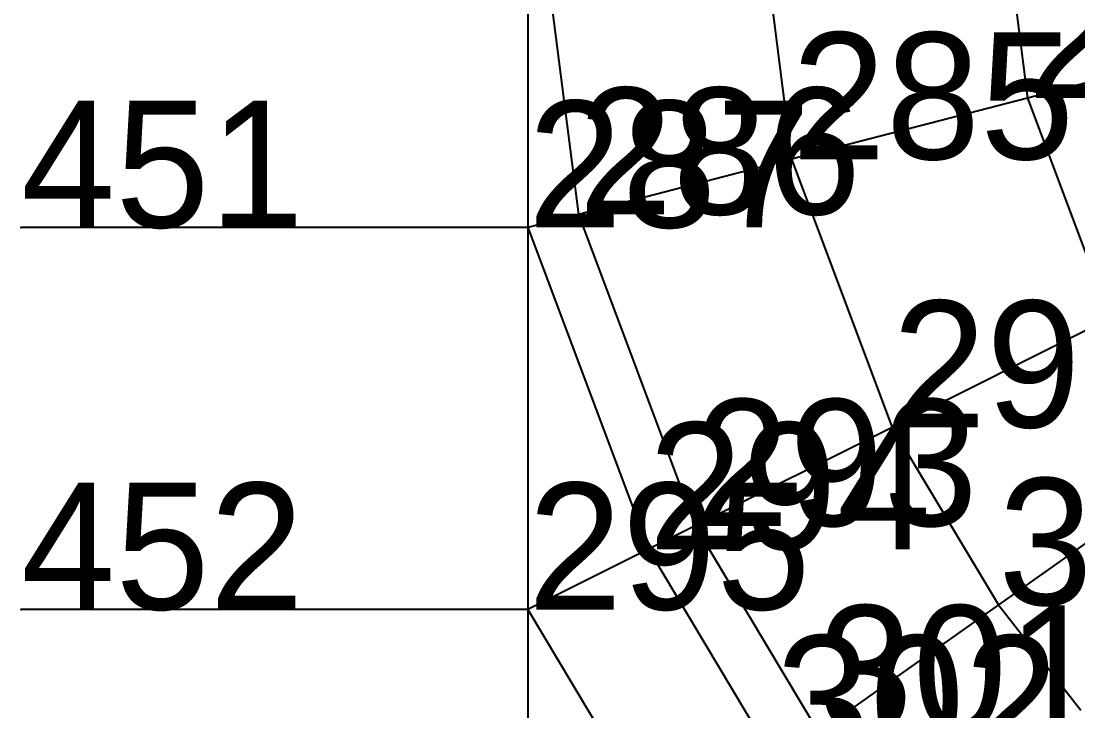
# Model space of a CAD drawing. Header units: metres. Extents: x -2.48 to 2.8, y -2.48 to 2.63.
# Drawn here: x -2.475 to -1.224, y -1.057 to -0.241 of the extents above; entities that cross this region are included whole.
import ezdxf

# ---------------------------------------------------------------- set-up
doc = ezdxf.new("R2010")
doc.units = ezdxf.units.M

msp = doc.modelspace()

# ---------------------------------------------------------------- linework, layer by layer
at = {"layer": 'ASSE', "color": 253}
for p, q in [((-1.875, 0, 2.077305), (-1.815188, -0.469805, 2.077305)), ((-1.875, 0, 2.077305), (-1.875, -0.485286, 2.019233)), ((-1.614223, 0, 2.287418), (-1.562729, -0.404464, 2.287418)), ((-1.325825, 0, 2.466761), (-1.283532, -0.332202, 2.466761)), ((-0.982373, -0.254257, 2.610773), (-1.283532, -0.332202, 2.466761)), ((-1.283532, -0.332202, 2.466761), (-1.562729, -0.404464, 2.287418)), ((-1.283532, -0.332202, 2.466761), (-1.185854, -0.592927, 2.466761)), ((-1.562729, -0.404464, 2.287418), (-1.815188, -0.469805, 2.077305)), ((-1.562729, -0.404464, 2.287418), (-1.443805, -0.721902, 2.287418)), ((-1.815188, -0.469805, 2.077305), (-1.875, -0.485286, 2.019233)), ((-1.815188, -0.469805, 2.077305), (-1.677051, -0.838525, 2.077305)), ((-1.875, -0.485286, 2.019233), (-2.475, -0.485286, 0.311111)), ((-1.875, -0.485286, 2.019233), (-1.732311, -0.866156, 2.019233)), ((-1.875, -0.485286, 2.019233), (-1.875, -0.9375, 1.850854)), ((-1.185854, -0.592927, 2.466761), (-1.443805, -0.721902, 2.287418)), ((-1.443805, -0.721902, 2.287418), (-1.677051, -0.838525, 2.077305)), ((-1.443805, -0.721902, 2.287418), (-1.318007, -0.931972, 2.287418)), ((-1.082532, -0.765466, 2.466761), (-1.318007, -0.931972, 2.287418)), ((-1.677051, -0.838525, 2.077305), (-1.732311, -0.866156, 2.019233)), ((-1.677051, -0.838525, 2.077305), (-1.530931, -1.082532, 2.077305)), ((-1.732311, -0.866156, 2.019233), (-1.875, -0.9375, 1.850854)), ((-1.732311, -0.866156, 2.019233), (-1.581376, -1.118202, 2.019233)), ((-1.875, -0.9375, 1.850854), (-2.475, -0.9375, 0.123798)), ((-1.875, -0.9375, 1.850854), (-1.711633, -1.210307, 1.850854)), ((-1.875, -0.9375, 1.850854), (-1.875, -1.325825, 1.590113)), ((-1.318007, -0.931972, 2.287418), (-1.530931, -1.082532, 2.077305)), ((-1.318007, -0.931972, 2.287418), (-1.220238, -1.056757, 2.287418))]:
    msp.add_line(p, q, dxfattribs=at)
at = {"layer": 'ESTRADOSSO'}
for p, q in [((-1.875, 0, 2.279609), (-1.815188, -0.469805, 2.279609)), ((-1.875, 0, 2.279609), (-1.875, -0.485286, 2.227356)), ((-1.614223, 0, 2.471139), (-1.562729, -0.404464, 2.471139)), ((-1.325825, 0, 2.637125), (-1.283532, -0.332202, 2.637125)), ((-0.982373, -0.254257, 2.771739), (-1.283532, -0.332202, 2.637125)), ((-1.283532, -0.332202, 2.637125), (-1.562729, -0.404464, 2.471139)), ((-1.283532, -0.332202, 2.637125), (-1.185854, -0.592927, 2.637125)), ((-1.562729, -0.404464, 2.471139), (-1.815188, -0.469805, 2.279609)), ((-1.562729, -0.404464, 2.471139), (-1.443805, -0.721902, 2.471139)), ((-1.815188, -0.469805, 2.279609), (-1.875, -0.485286, 2.227356)), ((-1.815188, -0.469805, 2.279609), (-1.677051, -0.838525, 2.279609)), ((-1.875, -0.485286, 2.227356), (-2.475, -0.485286, 1.811111)), ((-1.875, -0.485286, 2.227356), (-1.732311, -0.866156, 2.227356)), ((-1.875, -0.485286, 2.227356), (-1.875, -0.9375, 2.07791)), ((-1.185854, -0.592927, 2.637125), (-1.443805, -0.721902, 2.471139)), ((-1.443805, -0.721902, 2.471139), (-1.677051, -0.838525, 2.279609)), ((-1.443805, -0.721902, 2.471139), (-1.318007, -0.931972, 2.471139)), ((-1.082532, -0.765466, 2.637125), (-1.318007, -0.931972, 2.471139)), ((-1.677051, -0.838525, 2.279609), (-1.732311, -0.866156, 2.227356)), ((-1.677051, -0.838525, 2.279609), (-1.530931, -1.082532, 2.279609)), ((-1.732311, -0.866156, 2.227356), (-1.875, -0.9375, 2.07791)), ((-1.732311, -0.866156, 2.227356), (-1.581376, -1.118202, 2.227356)), ((-1.875, -0.9375, 2.07791), (-2.475, -0.9375, 1.623798)), ((-1.875, -0.9375, 2.07791), (-1.711633, -1.210307, 2.07791)), ((-1.875, -0.9375, 2.07791), (-1.875, -1.325825, 1.854401)), ((-1.318007, -0.931972, 2.471139), (-1.530931, -1.082532, 2.279609)), ((-1.318007, -0.931972, 2.471139), (-1.220238, -1.056757, 2.471139))]:
    msp.add_line(p, q, dxfattribs=at)
at = {"layer": 'EXTERNAL'}
for p in [(-2.475, -0.485286, -1.188889), (-2.475, -0.9375, -1.376202)]:
    msp.add_point(p, dxfattribs=at)
at = {"layer": 'fz', "color": 7}
for p, q in [((-1.283532, -0.332202, 2.637125), (-1.283532, -0.332202, 5.233125)), ((-1.562729, -0.404464, 2.471139), (-1.562729, -0.404464, 5.909139)), ((-1.815188, -0.469805, 2.279609), (-1.815188, -0.469805, 4.611609)), ((-2.475, -0.485286, 1.811111), (-2.475, -0.485286, 1.811111)), ((-1.875, -0.485286, 2.227356), (-1.875, -0.485286, 3.335356)), ((-1.443805, -0.721902, 2.471139), (-1.443805, -0.721902, 5.167139)), ((-1.677051, -0.838525, 2.279609), (-1.677051, -0.838525, 4.229609)), ((-1.732311, -0.866156, 2.227356), (-1.732311, -0.866156, 3.559356)), ((-2.475, -0.9375, 1.623798), (-2.475, -0.9375, 1.623798)), ((-1.875, -0.9375, 2.07791), (-1.875, -0.9375, 3.77191)), ((-1.318007, -0.931972, 2.471139), (-1.318007, -0.931972, 4.337139))]:
    msp.add_line(p, q, dxfattribs=at)
at = {"layer": 'INTERNAL'}
for p in [(-1.283532, -0.332202, 2.296397), (-1.562729, -0.404464, 2.103696), (-1.815188, -0.469805, 1.875), (-1.875, -0.485286, 1.811111), (-1.443805, -0.721902, 2.103696), (-1.677051, -0.838525, 1.875), (-1.732311, -0.866156, 1.811111), (-1.875, -0.9375, 1.623798), (-1.318007, -0.931972, 2.103696)]:
    msp.add_point(p, dxfattribs=at)
at = {"layer": 'INTRADOSSO'}
for p, q in [((-1.875, 0, 1.875), (-1.815188, -0.469805, 1.875)), ((-1.875, 0, 1.875), (-1.875, -0.485286, 1.811111)), ((-1.614223, 0, 2.103696), (-1.562729, -0.404464, 2.103696)), ((-1.325825, 0, 2.296397), (-1.283532, -0.332202, 2.296397)), ((-0.982373, -0.254257, 2.449806), (-1.283532, -0.332202, 2.296397)), ((-1.283532, -0.332202, 2.296397), (-1.562729, -0.404464, 2.103696)), ((-1.283532, -0.332202, 2.296397), (-1.185854, -0.592927, 2.296397)), ((-1.562729, -0.404464, 2.103696), (-1.815188, -0.469805, 1.875)), ((-1.562729, -0.404464, 2.103696), (-1.443805, -0.721902, 2.103696)), ((-1.815188, -0.469805, 1.875), (-1.875, -0.485286, 1.811111)), ((-1.815188, -0.469805, 1.875), (-1.677051, -0.838525, 1.875)), ((-1.875, -0.485286, 1.811111), (-2.475, -0.485286, -1.188889)), ((-1.875, -0.485286, 1.811111), (-1.732311, -0.866156, 1.811111)), ((-1.875, -0.485286, 1.811111), (-1.875, -0.9375, 1.623798)), ((-1.185854, -0.592927, 2.296397), (-1.443805, -0.721902, 2.103696)), ((-1.443805, -0.721902, 2.103696), (-1.677051, -0.838525, 1.875)), ((-1.443805, -0.721902, 2.103696), (-1.318007, -0.931972, 2.103696)), ((-1.082532, -0.765466, 2.296397), (-1.318007, -0.931972, 2.103696)), ((-1.677051, -0.838525, 1.875), (-1.732311, -0.866156, 1.811111)), ((-1.677051, -0.838525, 1.875), (-1.530931, -1.082532, 1.875)), ((-1.732311, -0.866156, 1.811111), (-1.875, -0.9375, 1.623798)), ((-1.732311, -0.866156, 1.811111), (-1.581376, -1.118202, 1.811111)), ((-1.875, -0.9375, 1.623798), (-2.475, -0.9375, -1.376202)), ((-1.875, -0.9375, 1.623798), (-1.711633, -1.210307, 1.623798)), ((-1.875, -0.9375, 1.623798), (-1.875, -1.325825, 1.325825)), ((-1.318007, -0.931972, 2.103696), (-1.530931, -1.082532, 1.875)), ((-1.318007, -0.931972, 2.103696), (-1.220238, -1.056757, 2.103696))]:
    msp.add_line(p, q, dxfattribs=at)
at = {"layer": 'MAXSPINTA', "color": 41, "ltscale": 2.369133}
msp.add_line((-1.875, 0, 2.264896), (-1.815188, -0.469805, 2.24191), dxfattribs=at)
at = {"layer": 'MAXSPINTA', "color": 41, "ltscale": 3.181066}
msp.add_line((-1.875, 0, 2.264896), (-1.875, -0.485286, 2.19393), dxfattribs=at)
at = {"layer": 'MAXSPINTA', "color": 41, "ltscale": 2.370414}
msp.add_line((-1.614223, 0, 2.443626), (-1.562729, -0.404464, 2.419431), dxfattribs=at)
at = {"layer": 'MAXSPINTA', "color": 41, "ltscale": 2.371358}
msp.add_line((-1.325825, 0, 2.569127), (-1.283532, -0.332202, 2.54718), dxfattribs=at)
at = {"layer": 'MAXSPINTA', "color": 41, "ltscale": 4.107245}
msp.add_line((-0.982373, -0.254257, 2.624014), (-1.283532, -0.332202, 2.54718), dxfattribs=at)
at = {"layer": 'MAXSPINTA', "color": 61, "ltscale": 4.959025}
msp.add_line((-1.283532, -0.332202, 2.54718), (-1.562729, -0.404464, 2.419431), dxfattribs=at)
at = {"layer": 'MAXSPINTA', "color": 41, "ltscale": 2.399123}
msp.add_line((-1.283532, -0.332202, 2.54718), (-1.185854, -0.592927, 2.496518), dxfattribs=at)
at = {"layer": 'MAXSPINTA', "color": 81, "ltscale": 6.146268}
msp.add_line((-1.562729, -0.404464, 2.419431), (-1.815188, -0.469805, 2.24191), dxfattribs=at)
at = {"layer": 'MAXSPINTA', "color": 41, "ltscale": 2.395568}
msp.add_line((-1.562729, -0.404464, 2.419431), (-1.443805, -0.721902, 2.360666), dxfattribs=at)
at = {"layer": 'MAXSPINTA', "color": 81, "ltscale": 7.125119}
msp.add_line((-1.815188, -0.469805, 2.24191), (-1.875, -0.485286, 2.19393), dxfattribs=at)
at = {"layer": 'MAXSPINTA', "color": 41, "ltscale": 2.389111}
msp.add_line((-1.815188, -0.469805, 2.24191), (-1.677051, -0.838525, 2.180309), dxfattribs=at)
at = {"layer": 'MAXSPINTA', "color": 81, "ltscale": 7.444612}
msp.add_line((-1.875, -0.485286, 2.19393), (-2.475, -0.485286, 1.811111), dxfattribs=at)
at = {"layer": 'MAXSPINTA', "color": 41, "ltscale": 2.3884}
msp.add_line((-1.875, -0.485286, 2.19393), (-1.732311, -0.866156, 2.130967), dxfattribs=at)
at = {"layer": 'MAXSPINTA', "color": 41, "ltscale": 2.55739}
msp.add_line((-1.875, -0.485286, 2.19393), (-1.875, -0.9375, 1.99842), dxfattribs=at)
at = {"layer": 'MAXSPINTA', "color": 61, "ltscale": 4.480041}
msp.add_line((-1.185854, -0.592927, 2.496518), (-1.443805, -0.721902, 2.360666), dxfattribs=at)
at = {"layer": 'MAXSPINTA', "color": 61, "ltscale": 5.446189}
msp.add_line((-1.443805, -0.721902, 2.360666), (-1.677051, -0.838525, 2.180309), dxfattribs=at)
at = {"layer": 'MAXSPINTA', "color": 41, "ltscale": 2.421745}
msp.add_line((-1.443805, -0.721902, 2.360666), (-1.318007, -0.931972, 2.301542), dxfattribs=at)
at = {"layer": 'MAXSPINTA', "color": 41, "ltscale": 3.94546}
msp.add_line((-1.082532, -0.765466, 2.446904), (-1.318007, -0.931972, 2.301542), dxfattribs=at)
at = {"layer": 'MAXSPINTA', "color": 81, "ltscale": 6.278132}
msp.add_line((-1.677051, -0.838525, 2.180309), (-1.732311, -0.866156, 2.130967), dxfattribs=at)
at = {"layer": 'MAXSPINTA', "color": 41, "ltscale": 2.41175}
msp.add_line((-1.677051, -0.838525, 2.180309), (-1.530931, -1.082532, 2.116959), dxfattribs=at)
at = {"layer": 'MAXSPINTA', "color": 81, "ltscale": 6.932284}
msp.add_line((-1.732311, -0.866156, 2.130967), (-1.875, -0.9375, 1.99842), dxfattribs=at)
at = {"layer": 'MAXSPINTA', "color": 41, "ltscale": 2.41066}
msp.add_line((-1.732311, -0.866156, 2.130967), (-1.581376, -1.118202, 2.066185), dxfattribs=at)
at = {"layer": 'MAXSPINTA', "color": 81, "ltscale": 7.048206}
msp.add_line((-1.875, -0.9375, 1.99842), (-2.475, -0.9375, 1.623798), dxfattribs=at)
at = {"layer": 'MAXSPINTA', "color": 41, "ltscale": 2.4208}
msp.add_line((-1.875, -0.9375, 1.99842), (-1.711633, -1.210307, 1.922187), dxfattribs=at)
at = {"layer": 'MAXSPINTA', "color": 41, "ltscale": 3.366855}
msp.add_line((-1.875, -0.9375, 1.99842), (-1.875, -1.325825, 1.712819), dxfattribs=at)
at = {"layer": 'MAXSPINTA', "color": 61, "ltscale": 4.676599}
msp.add_line((-1.318007, -0.931972, 2.301542), (-1.530931, -1.082532, 2.116959), dxfattribs=at)
at = {"layer": 'MAXSPINTA', "color": 41, "ltscale": 2.419562}
msp.add_line((-1.318007, -0.931972, 2.301542), (-1.220238, -1.056757, 2.262728), dxfattribs=at)
at = {"layer": 'MEDIONETWORK', "color": 21, "ltscale": 1.697534}
msp.add_line((-1.875, 0, 1.957809), (-1.815188, -0.469805, 2.034033), dxfattribs=at)
at = {"layer": 'MEDIONETWORK', "color": 21, "ltscale": 2.229417}
msp.add_line((-1.875, 0, 1.957809), (-1.875, -0.485286, 1.952424), dxfattribs=at)
at = {"layer": 'MEDIONETWORK', "color": 21, "ltscale": 1.680421}
msp.add_line((-1.614223, 0, 2.300223), (-1.562729, -0.404464, 2.330202), dxfattribs=at)
at = {"layer": 'MEDIONETWORK', "color": 21, "ltscale": 1.676012}
msp.add_line((-1.325825, 0, 2.54427), (-1.283532, -0.332202, 2.547792), dxfattribs=at)
at = {"layer": 'MEDIONETWORK', "color": 41, "ltscale": 3.083146}
msp.add_line((-0.982373, -0.254257, 2.684057), (-1.283532, -0.332202, 2.547792), dxfattribs=at)
at = {"layer": 'MEDIONETWORK', "color": 41, "ltscale": 4.022748}
msp.add_line((-1.283532, -0.332202, 2.547792), (-1.562729, -0.404464, 2.330202), dxfattribs=at)
at = {"layer": 'MEDIONETWORK', "color": 21, "ltscale": 1.674403}
msp.add_line((-1.283532, -0.332202, 2.547792), (-1.185854, -0.592927, 2.53204), dxfattribs=at)
at = {"layer": 'MEDIONETWORK', "color": 61, "ltscale": 5.44527}
msp.add_line((-1.562729, -0.404464, 2.330202), (-1.815188, -0.469805, 2.034033), dxfattribs=at)
at = {"layer": 'MEDIONETWORK', "color": 21, "ltscale": 1.673118}
msp.add_line((-1.562729, -0.404464, 2.330202), (-1.443805, -0.721902, 2.344031), dxfattribs=at)
at = {"layer": 'MEDIONETWORK', "color": 81, "ltscale": 6.603187}
msp.add_line((-1.815188, -0.469805, 2.034033), (-1.875, -0.485286, 1.952424), dxfattribs=at)
at = {"layer": 'MEDIONETWORK', "color": 21, "ltscale": 1.695302}
msp.add_line((-1.815188, -0.469805, 2.034033), (-1.677051, -0.838525, 2.100355), dxfattribs=at)
at = {"layer": 'MEDIONETWORK', "color": 81, "ltscale": 7.381284}
msp.add_line((-1.875, -0.485286, 1.952424), (-2.475, -0.485286, 1.156984), dxfattribs=at)
at = {"layer": 'MEDIONETWORK', "color": 21, "ltscale": 1.706891}
msp.add_line((-1.875, -0.485286, 1.952424), (-1.732311, -0.866156, 2.03635), dxfattribs=at)
at = {"layer": 'MEDIONETWORK', "color": 21, "ltscale": 1.688602}
msp.add_line((-1.875, -0.485286, 1.952424), (-1.875, -0.9375, 1.872047), dxfattribs=at)
at = {"layer": 'MEDIONETWORK', "color": 41, "ltscale": 3.426545}
msp.add_line((-1.185854, -0.592927, 2.53204), (-1.443805, -0.721902, 2.344031), dxfattribs=at)
at = {"layer": 'MEDIONETWORK', "color": 61, "ltscale": 4.341897}
msp.add_line((-1.443805, -0.721902, 2.344031), (-1.677051, -0.838525, 2.100355), dxfattribs=at)
at = {"layer": 'MEDIONETWORK', "color": 21, "ltscale": 1.677703}
msp.add_line((-1.443805, -0.721902, 2.344031), (-1.318007, -0.931972, 2.316614), dxfattribs=at)
at = {"layer": 'MEDIONETWORK', "color": 41, "ltscale": 2.945535}
msp.add_line((-1.082532, -0.765466, 2.497501), (-1.318007, -0.931972, 2.316614), dxfattribs=at)
at = {"layer": 'MEDIONETWORK', "color": 61, "ltscale": 5.002743}
msp.add_line((-1.677051, -0.838525, 2.100355), (-1.732311, -0.866156, 2.03635), dxfattribs=at)
at = {"layer": 'MEDIONETWORK', "color": 21, "ltscale": 1.668286}
msp.add_line((-1.677051, -0.838525, 2.100355), (-1.530931, -1.082532, 2.090394), dxfattribs=at)
at = {"layer": 'MEDIONETWORK', "color": 61, "ltscale": 5.421106}
msp.add_line((-1.732311, -0.866156, 2.03635), (-1.875, -0.9375, 1.872047), dxfattribs=at)
at = {"layer": 'MEDIONETWORK', "color": 21, "ltscale": 1.667586}
msp.add_line((-1.732311, -0.866156, 2.03635), (-1.581376, -1.118202, 2.030868), dxfattribs=at)
at = {"layer": 'MEDIONETWORK', "color": 61, "ltscale": 5.751956}
msp.add_line((-1.875, -0.9375, 1.872047), (-2.475, -0.9375, 1.320409), dxfattribs=at)
at = {"layer": 'MEDIONETWORK', "color": 21, "ltscale": 1.667342}
msp.add_line((-1.875, -0.9375, 1.872047), (-1.711633, -1.210307, 1.86946), dxfattribs=at)
at = {"layer": 'MEDIONETWORK', "color": 21, "ltscale": 2.226301}
msp.add_line((-1.875, -0.9375, 1.872047), (-1.875, -1.325825, 1.644571), dxfattribs=at)
at = {"layer": 'MEDIONETWORK', "color": 41, "ltscale": 3.578973}
msp.add_line((-1.318007, -0.931972, 2.316614), (-1.530931, -1.082532, 2.090394), dxfattribs=at)
at = {"layer": 'MEDIONETWORK', "color": 21, "ltscale": 1.69877}
msp.add_line((-1.318007, -0.931972, 2.316614), (-1.220238, -1.056757, 2.284276), dxfattribs=at)
at = {"layer": 'MINSPINTA', "color": 21, "ltscale": 1.294917}
msp.add_line((-1.875, 0, 1.875), (-1.815188, -0.469805, 1.917389), dxfattribs=at)
at = {"layer": 'MINSPINTA', "color": 21, "ltscale": 1.730375}
msp.add_line((-1.875, 0, 1.875), (-1.875, -0.485286, 1.811111), dxfattribs=at)
at = {"layer": 'MINSPINTA', "color": 21, "ltscale": 1.290207}
msp.add_line((-1.614223, 0, 2.290115), (-1.562729, -0.404464, 2.301457), dxfattribs=at)
at = {"layer": 'MINSPINTA', "color": 21, "ltscale": 1.290014}
msp.add_line((-1.325825, 0, 2.589595), (-1.283532, -0.332202, 2.582504), dxfattribs=at)
at = {"layer": 'MINSPINTA', "color": 41, "ltscale": 2.49429}
msp.add_line((-0.982373, -0.254257, 2.757704), (-1.283532, -0.332202, 2.582504), dxfattribs=at)
at = {"layer": 'MINSPINTA', "color": 41, "ltscale": 3.450674}
msp.add_line((-1.283532, -0.332202, 2.582504), (-1.562729, -0.404464, 2.301457), dxfattribs=at)
at = {"layer": 'MINSPINTA', "color": 21, "ltscale": 1.294206}
msp.add_line((-1.283532, -0.332202, 2.582504), (-1.185854, -0.592927, 2.551987), dxfattribs=at)
at = {"layer": 'MINSPINTA', "color": 61, "ltscale": 4.929771}
msp.add_line((-1.562729, -0.404464, 2.301457), (-1.815188, -0.469805, 1.917389), dxfattribs=at)
at = {"layer": 'MINSPINTA', "color": 21, "ltscale": 1.286565}
msp.add_line((-1.562729, -0.404464, 2.301457), (-1.443805, -0.721902, 2.298044), dxfattribs=at)
at = {"layer": 'MINSPINTA', "color": 81, "ltscale": 6.102917}
msp.add_line((-1.815188, -0.469805, 1.917389), (-1.875, -0.485286, 1.811111), dxfattribs=at)
at = {"layer": 'MINSPINTA', "color": 21, "ltscale": 1.294904}
msp.add_line((-1.815188, -0.469805, 1.917389), (-1.677051, -0.838525, 1.962416), dxfattribs=at)
at = {"layer": 'MINSPINTA', "color": 81, "ltscale": 6.659901}
msp.add_line((-1.875, -0.485286, 1.811111), (-2.475, -0.485286, 0.808803), dxfattribs=at)
at = {"layer": 'MINSPINTA', "color": 21, "ltscale": 1.300156}
msp.add_line((-1.875, -0.485286, 1.811111), (-1.732311, -0.866156, 1.870625), dxfattribs=at)
at = {"layer": 'MINSPINTA', "color": 21, "ltscale": 1.384848}
msp.add_line((-1.875, -0.485286, 1.811111), (-1.875, -0.9375, 1.623798), dxfattribs=at)
at = {"layer": 'MINSPINTA', "color": 41, "ltscale": 2.943302}
msp.add_line((-1.185854, -0.592927, 2.551987), (-1.443805, -0.721902, 2.298044), dxfattribs=at)
at = {"layer": 'MINSPINTA', "color": 41, "ltscale": 3.979139}
msp.add_line((-1.443805, -0.721902, 2.298044), (-1.677051, -0.838525, 1.962416), dxfattribs=at)
at = {"layer": 'MINSPINTA', "color": 21, "ltscale": 1.293504}
msp.add_line((-1.443805, -0.721902, 2.298044), (-1.318007, -0.931972, 2.26677), dxfattribs=at)
at = {"layer": 'MINSPINTA', "color": 41, "ltscale": 2.50102}
msp.add_line((-1.082532, -0.765466, 2.507415), (-1.318007, -0.931972, 2.26677), dxfattribs=at)
at = {"layer": 'MINSPINTA', "color": 61, "ltscale": 4.788504}
msp.add_line((-1.677051, -0.838525, 1.962416), (-1.732311, -0.866156, 1.870625), dxfattribs=at)
at = {"layer": 'MINSPINTA', "color": 21, "ltscale": 1.283066}
msp.add_line((-1.677051, -0.838525, 1.962416), (-1.530931, -1.082532, 1.962959), dxfattribs=at)
at = {"layer": 'MINSPINTA', "color": 61, "ltscale": 5.353874}
msp.add_line((-1.732311, -0.866156, 1.870625), (-1.875, -0.9375, 1.623798), dxfattribs=at)
at = {"layer": 'MINSPINTA', "color": 21, "ltscale": 1.283921}
msp.add_line((-1.732311, -0.866156, 1.870625), (-1.581376, -1.118202, 1.881205), dxfattribs=at)
at = {"layer": 'MINSPINTA', "color": 61, "ltscale": 5.852083}
msp.add_line((-1.875, -0.9375, 1.623798), (-2.475, -0.9375, 0.728757), dxfattribs=at)
at = {"layer": 'MINSPINTA', "color": 21, "ltscale": 1.288857}
msp.add_line((-1.875, -0.9375, 1.623798), (-1.711633, -1.210307, 1.654), dxfattribs=at)
at = {"layer": 'MINSPINTA', "color": 21, "ltscale": 1.863373}
msp.add_line((-1.875, -0.9375, 1.623798), (-1.875, -1.325825, 1.325825), dxfattribs=at)
at = {"layer": 'MINSPINTA', "color": 41, "ltscale": 3.194289}
msp.add_line((-1.318007, -0.931972, 2.26677), (-1.530931, -1.082532, 1.962959), dxfattribs=at)
at = {"layer": 'MINSPINTA', "color": 21, "ltscale": 1.310201}
msp.add_line((-1.318007, -0.931972, 2.26677), (-1.220238, -1.056757, 2.232687), dxfattribs=at)

# ---------------------------------------------------------------- texts
at = {"layer": 'ID-NODES'}
for s, p in [('284', (-1.283532, -0.332202, 2.296397)), ('285', (-1.562729, -0.404464, 2.103696)), ('286', (-1.815188, -0.469805, 1.875)), ('451', (-2.475, -0.485286, -1.188889)), ('287', (-1.875, -0.485286, 1.811111)), ('292', (-1.443805, -0.721902, 2.103696)), ('293', (-1.677051, -0.838525, 1.875)), ('294', (-1.732311, -0.866156, 1.811111)), ('452', (-2.475, -0.9375, -1.376202)), ('295', (-1.875, -0.9375, 1.623798)), ('300', (-1.318007, -0.931972, 2.103696)), ('301', (-1.530931, -1.082532, 1.875)), ('302', (-1.581376, -1.118202, 1.811111))]:
    msp.add_text(s, height=0.15, dxfattribs=at).set_placement(p)

doc.saveas('drawing.dxf')
